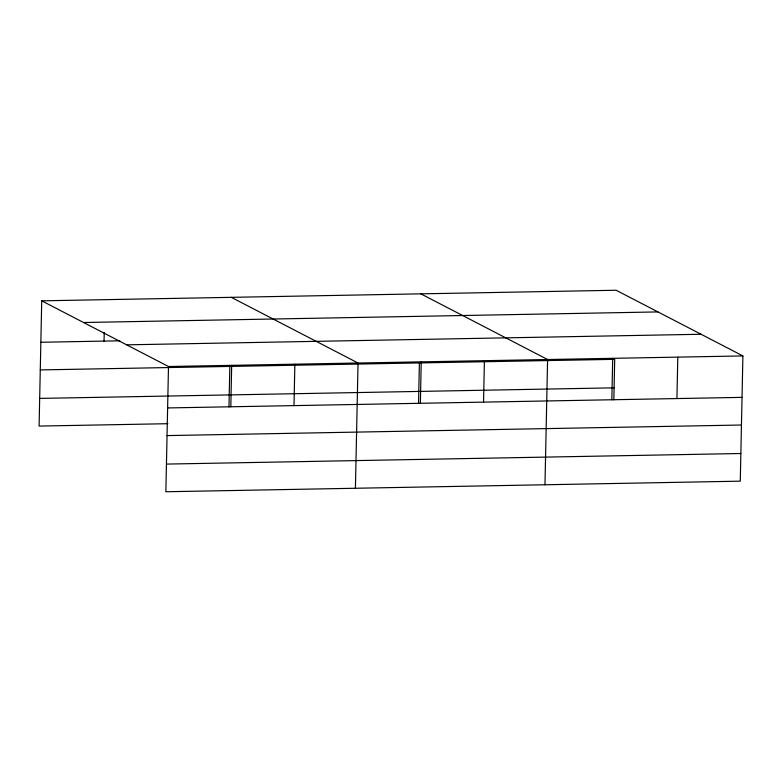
<?xml version="1.0" encoding="UTF-8"?>
<svg xmlns="http://www.w3.org/2000/svg" width="782" height="782" viewBox="0 0 782 782"><rect width="100%" height="100%" fill="white"/><g stroke="black" fill="none" stroke-linecap="round" stroke-linejoin="round"><path stroke-width="1.17" d="M41.72 300.835L168.492 366.514L165.862 491.751L740.28 481.165L742.9 355.927L616.138 290.249L41.72 300.835L39.1 426.073L167.905 423.697M104.045 341.099L104.221 332.565M228.979 406.943L229.83 366.426M230.807 406.777L231.677 365.341M293.993 405.614L294.863 364.177M355.419 488.261L358.039 363.014L231.276 297.336M418.536 403.453L419.387 362.936M420.364 403.287L421.224 361.851M483.55 402.124L484.41 360.688M544.976 484.762L547.596 359.525L420.833 293.846M611.837 399.758L612.697 358.322M613.841 399.856L614.691 359.339L40.273 369.915M676.929 398.556L677.798 357.13M83.557 322.507L657.965 311.92M40.859 342.262L119.841 340.805M126.655 344.833L701.073 334.256M168.492 366.514L742.9 355.927M39.677 398.409L614.095 387.833M167.622 407.94L742.03 397.364M167.035 435.594L741.453 425.017M166.439 464.088L740.857 453.511"/></g></svg>
